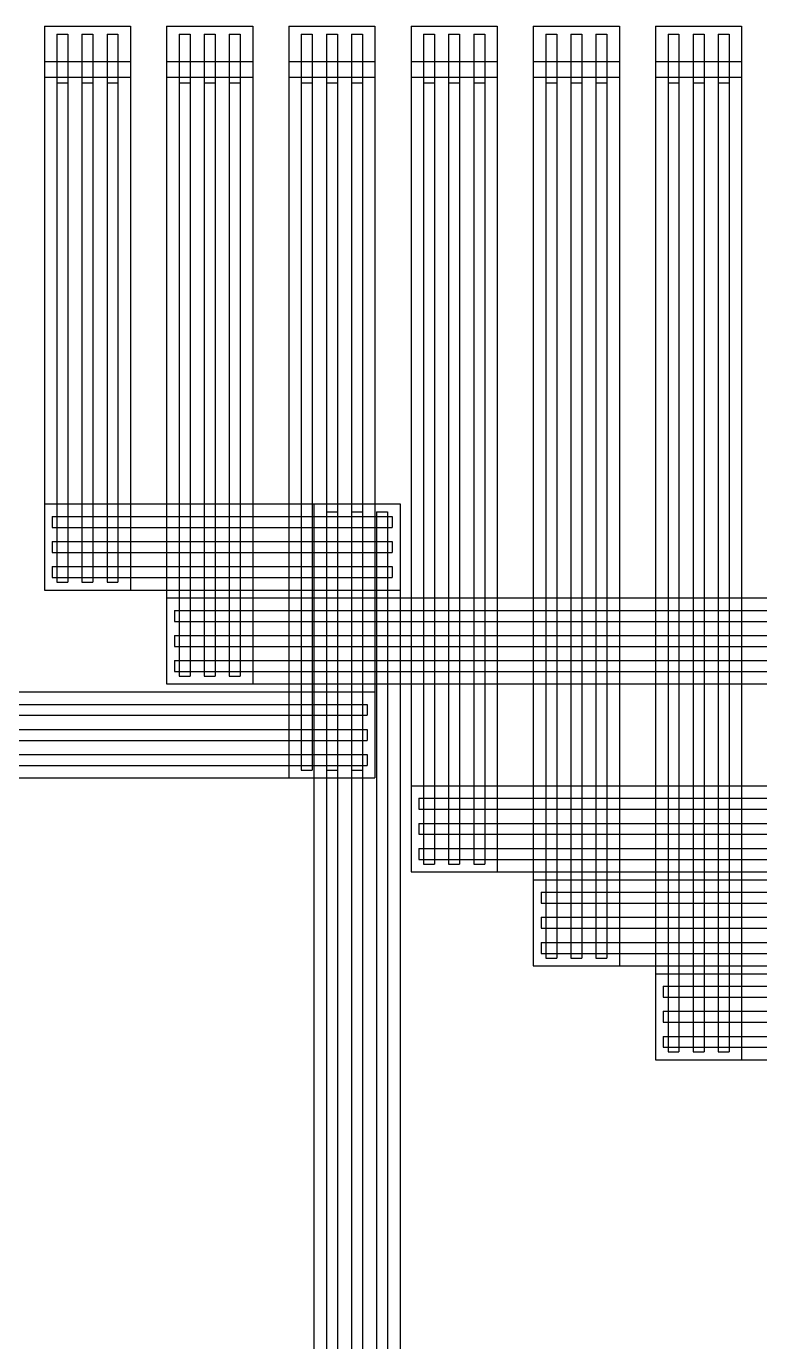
# Model space of a CAD drawing. Header units: millimetres. Extents: x -1225 to 566, y -985 to 617.
# Drawn here: x -263.7 to -216.9, y -204.7 to -120.7 of the extents above; entities that cross this region are included whole.
import ezdxf

# ---------------------------------------------------------------- set-up
doc = ezdxf.new("R2010")
doc.units = ezdxf.units.MM
doc.layers.add('HIDDEN', color=8, linetype='Continuous')
doc.layers.add('VISIBLE', color=7, linetype='Continuous')

msp = doc.modelspace()

# ---------------------------------------------------------------- linework, layer by layer
at = {"layer": 'HIDDEN'}
for points in [[(-262.55, -120.73), (-257.05, -120.73)], [(-262.55, -120.73), (-262.55, -156.73)], [(-257.05, -120.73), (-257.05, -156.73)], [(-254.75, -120.73), (-249.25, -120.73)], [(-254.75, -120.73), (-254.75, -162.73)], [(-249.25, -120.73), (-249.25, -162.73)], [(-246.95, -120.73), (-241.45, -120.73)], [(-246.95, -120.73), (-246.95, -168.73)], [(-241.45, -120.73), (-241.45, -168.73)], [(-239.15, -120.73), (-233.65, -120.73)], [(-239.15, -120.73), (-239.15, -174.73)], [(-233.65, -120.73), (-233.65, -174.73)], [(-231.35, -120.73), (-225.85, -120.73)], [(-231.35, -120.73), (-231.35, -180.73)], [(-225.85, -120.73), (-225.85, -180.73)], [(-223.55, -120.73), (-218.05, -120.73)], [(-223.55, -120.73), (-223.55, -186.73)], [(-218.05, -120.73), (-218.05, -186.73)], [(-261.75, -121.23), (-261.05, -121.23)], [(-261.75, -121.23), (-261.75, -156.23)], [(-261.05, -121.23), (-261.05, -156.23)], [(-260.15, -121.23), (-259.45, -121.23)], [(-260.15, -121.23), (-260.15, -156.23)], [(-259.45, -121.23), (-259.45, -156.23)], [(-258.55, -121.23), (-257.85, -121.23)], [(-258.55, -121.23), (-258.55, -156.23)], [(-257.85, -121.23), (-257.85, -156.23)], [(-253.95, -121.23), (-253.25, -121.23)], [(-253.95, -121.23), (-253.95, -162.23)], [(-253.25, -121.23), (-253.25, -162.23)], [(-252.35, -121.23), (-251.65, -121.23)], [(-252.35, -121.23), (-252.35, -162.23)], [(-251.65, -121.23), (-251.65, -162.23)], [(-250.75, -121.23), (-250.05, -121.23)], [(-250.75, -121.23), (-250.75, -162.23)], [(-250.05, -121.23), (-250.05, -162.23)], [(-246.15, -121.23), (-245.45, -121.23)], [(-246.15, -121.23), (-246.15, -168.23)], [(-245.45, -121.23), (-245.45, -168.23)], [(-244.55, -121.23), (-243.85, -121.23)], [(-244.55, -121.23), (-244.55, -168.23)], [(-243.85, -121.23), (-243.85, -168.23)], [(-242.95, -121.23), (-242.25, -121.23)], [(-242.95, -121.23), (-242.95, -168.23)], [(-242.25, -121.23), (-242.25, -168.23)], [(-238.35, -121.23), (-237.65, -121.23)], [(-238.35, -121.23), (-238.35, -174.23)], [(-237.65, -121.23), (-237.65, -174.23)], [(-236.75, -121.23), (-236.05, -121.23)], [(-236.75, -121.23), (-236.75, -174.23)], [(-236.05, -121.23), (-236.05, -174.23)], [(-235.15, -121.23), (-234.45, -121.23)], [(-235.15, -121.23), (-235.15, -174.23)], [(-234.45, -121.23), (-234.45, -174.23)], [(-230.55, -121.23), (-229.85, -121.23)], [(-230.55, -121.23), (-230.55, -180.23)], [(-229.85, -121.23), (-229.85, -180.23)], [(-228.95, -121.23), (-228.25, -121.23)], [(-228.95, -121.23), (-228.95, -180.23)], [(-228.25, -121.23), (-228.25, -180.23)], [(-227.35, -121.23), (-226.65, -121.23)], [(-227.35, -121.23), (-227.35, -180.23)], [(-226.65, -121.23), (-226.65, -180.23)], [(-222.75, -121.23), (-222.05, -121.23)], [(-222.75, -121.23), (-222.75, -186.23)], [(-222.05, -121.23), (-222.05, -186.23)], [(-221.15, -121.23), (-220.45, -121.23)], [(-221.15, -121.23), (-221.15, -186.23)], [(-220.45, -121.23), (-220.45, -186.23)], [(-219.55, -121.23), (-218.85, -121.23)], [(-219.55, -121.23), (-219.55, -186.23)], [(-218.85, -121.23), (-218.85, -186.23)], [(-262.55, -122.98), (-257.05, -122.98)], [(-262.55, -122.98), (-262.55, -123.98)], [(-261.75, -122.98), (-261.75, -123.98)], [(-261.05, -122.98), (-261.05, -123.98)], [(-260.15, -122.98), (-260.15, -123.98)], [(-259.45, -122.98), (-259.45, -123.98)], [(-258.55, -122.98), (-258.55, -123.98)], [(-257.85, -122.98), (-257.85, -123.98)], [(-257.05, -122.98), (-257.05, -123.98)], [(-254.75, -122.98), (-249.25, -122.98)], [(-254.75, -122.98), (-254.75, -123.98)], [(-253.95, -122.98), (-253.95, -123.98)], [(-253.25, -122.98), (-253.25, -123.98)], [(-252.35, -122.98), (-252.35, -123.98)], [(-251.65, -122.98), (-251.65, -123.98)], [(-250.75, -122.98), (-250.75, -123.98)], [(-250.05, -122.98), (-250.05, -123.98)], [(-249.25, -122.98), (-249.25, -123.98)], [(-246.95, -122.98), (-241.45, -122.98)], [(-246.95, -122.98), (-246.95, -123.98)], [(-246.15, -122.98), (-246.15, -123.98)], [(-245.45, -122.98), (-245.45, -123.98)], [(-244.55, -122.98), (-244.55, -123.98)], [(-243.85, -122.98), (-243.85, -123.98)], [(-242.95, -122.98), (-242.95, -123.98)], [(-242.25, -122.98), (-242.25, -123.98)], [(-241.45, -122.98), (-241.45, -123.98)], [(-239.15, -122.98), (-233.65, -122.98)], [(-239.15, -122.98), (-239.15, -123.98)], [(-238.35, -122.98), (-238.35, -123.98)], [(-237.65, -122.98), (-237.65, -123.98)], [(-236.75, -122.98), (-236.75, -123.98)], [(-236.05, -122.98), (-236.05, -123.98)], [(-235.15, -122.98), (-235.15, -123.98)], [(-234.45, -122.98), (-234.45, -123.98)], [(-233.65, -122.98), (-233.65, -123.98)], [(-231.35, -122.98), (-225.85, -122.98)], [(-231.35, -122.98), (-231.35, -123.98)], [(-230.55, -122.98), (-230.55, -123.98)], [(-229.85, -122.98), (-229.85, -123.98)], [(-228.95, -122.98), (-228.95, -123.98)], [(-228.25, -122.98), (-228.25, -123.98)], [(-227.35, -122.98), (-227.35, -123.98)], [(-226.65, -122.98), (-226.65, -123.98)], [(-225.85, -122.98), (-225.85, -123.98)], [(-223.55, -122.98), (-218.05, -122.98)], [(-223.55, -122.98), (-223.55, -123.98)], [(-222.75, -122.98), (-222.75, -123.98)], [(-222.05, -122.98), (-222.05, -123.98)], [(-221.15, -122.98), (-221.15, -123.98)], [(-220.45, -122.98), (-220.45, -123.98)], [(-219.55, -122.98), (-219.55, -123.98)], [(-218.85, -122.98), (-218.85, -123.98)], [(-218.05, -122.98), (-218.05, -123.98)], [(-262.55, -123.98), (-257.05, -123.98)], [(-261.75, -123.98), (-261.05, -123.98)], [(-261.75, -123.98), (-261.05, -123.98)], [(-261.75, -123.98), (-261.75, -124.33)], [(-261.05, -123.98), (-261.05, -124.33)], [(-260.15, -123.98), (-259.45, -123.98)], [(-260.15, -123.98), (-259.45, -123.98)], [(-260.15, -123.98), (-260.15, -124.33)], [(-259.45, -123.98), (-259.45, -124.33)], [(-258.55, -123.98), (-257.85, -123.98)], [(-258.55, -123.98), (-257.85, -123.98)], [(-258.55, -123.98), (-258.55, -124.33)], [(-257.85, -123.98), (-257.85, -124.33)], [(-254.75, -123.98), (-249.25, -123.98)], [(-253.95, -123.98), (-253.25, -123.98)], [(-253.95, -123.98), (-253.25, -123.98)], [(-253.95, -123.98), (-253.95, -124.33)], [(-253.25, -123.98), (-253.25, -124.33)], [(-252.35, -123.98), (-251.65, -123.98)], [(-252.35, -123.98), (-251.65, -123.98)], [(-252.35, -123.98), (-252.35, -124.33)], [(-251.65, -123.98), (-251.65, -124.33)], [(-250.75, -123.98), (-250.05, -123.98)], [(-250.75, -123.98), (-250.05, -123.98)], [(-250.75, -123.98), (-250.75, -124.33)], [(-250.05, -123.98), (-250.05, -124.33)], [(-246.95, -123.98), (-241.45, -123.98)], [(-246.15, -123.98), (-245.45, -123.98)], [(-246.15, -123.98), (-245.45, -123.98)], [(-246.15, -123.98), (-246.15, -124.33)], [(-245.45, -123.98), (-245.45, -124.33)], [(-244.55, -123.98), (-243.85, -123.98)], [(-244.55, -123.98), (-243.85, -123.98)], [(-244.55, -123.98), (-244.55, -124.33)], [(-243.85, -123.98), (-243.85, -124.33)], [(-242.95, -123.98), (-242.25, -123.98)], [(-242.95, -123.98), (-242.25, -123.98)], [(-242.95, -123.98), (-242.95, -124.33)], [(-242.25, -123.98), (-242.25, -124.33)], [(-239.15, -123.98), (-233.65, -123.98)], [(-238.35, -123.98), (-237.65, -123.98)], [(-238.35, -123.98), (-237.65, -123.98)], [(-238.35, -123.98), (-238.35, -124.33)], [(-237.65, -123.98), (-237.65, -124.33)], [(-236.75, -123.98), (-236.05, -123.98)], [(-236.75, -123.98), (-236.05, -123.98)], [(-236.75, -123.98), (-236.75, -124.33)], [(-236.05, -123.98), (-236.05, -124.33)], [(-235.15, -123.98), (-234.45, -123.98)], [(-235.15, -123.98), (-234.45, -123.98)], [(-235.15, -123.98), (-235.15, -124.33)], [(-234.45, -123.98), (-234.45, -124.33)], [(-231.35, -123.98), (-225.85, -123.98)], [(-230.55, -123.98), (-229.85, -123.98)], [(-230.55, -123.98), (-229.85, -123.98)], [(-230.55, -123.98), (-230.55, -124.33)], [(-229.85, -123.98), (-229.85, -124.33)], [(-228.95, -123.98), (-228.25, -123.98)], [(-228.95, -123.98), (-228.25, -123.98)], [(-228.95, -123.98), (-228.95, -124.33)], [(-228.25, -123.98), (-228.25, -124.33)], [(-227.35, -123.98), (-226.65, -123.98)], [(-227.35, -123.98), (-226.65, -123.98)], [(-227.35, -123.98), (-227.35, -124.33)], [(-226.65, -123.98), (-226.65, -124.33)], [(-223.55, -123.98), (-218.05, -123.98)], [(-222.75, -123.98), (-222.05, -123.98)], [(-222.75, -123.98), (-222.05, -123.98)], [(-222.75, -123.98), (-222.75, -124.33)], [(-222.05, -123.98), (-222.05, -124.33)], [(-221.15, -123.98), (-220.45, -123.98)], [(-221.15, -123.98), (-220.45, -123.98)], [(-221.15, -123.98), (-221.15, -124.33)], [(-220.45, -123.98), (-220.45, -124.33)], [(-219.55, -123.98), (-218.85, -123.98)], [(-219.55, -123.98), (-218.85, -123.98)], [(-219.55, -123.98), (-219.55, -124.33)], [(-218.85, -123.98), (-218.85, -124.33)], [(-261.75, -124.33), (-261.05, -124.33)], [(-260.15, -124.33), (-259.45, -124.33)], [(-258.55, -124.33), (-257.85, -124.33)], [(-253.95, -124.33), (-253.25, -124.33)], [(-252.35, -124.33), (-251.65, -124.33)], [(-250.75, -124.33), (-250.05, -124.33)], [(-246.15, -124.33), (-245.45, -124.33)], [(-244.55, -124.33), (-243.85, -124.33)], [(-242.95, -124.33), (-242.25, -124.33)], [(-238.35, -124.33), (-237.65, -124.33)], [(-236.75, -124.33), (-236.05, -124.33)], [(-235.15, -124.33), (-234.45, -124.33)], [(-230.55, -124.33), (-229.85, -124.33)], [(-228.95, -124.33), (-228.25, -124.33)], [(-227.35, -124.33), (-226.65, -124.33)], [(-222.75, -124.33), (-222.05, -124.33)], [(-221.15, -124.33), (-220.45, -124.33)], [(-219.55, -124.33), (-218.85, -124.33)], [(-262.55, -151.23), (-239.85, -151.23)], [(-262.55, -151.23), (-262.55, -156.73)], [(-262.05, -152.03), (-240.35, -152.03)], [(-262.05, -152.03), (-262.05, -152.73)], [(-261.75, -151.23), (-261.05, -151.23)], [(-260.15, -151.23), (-259.45, -151.23)], [(-258.55, -151.23), (-257.85, -151.23)], [(-257.05, -152.03), (-257.05, -152.73)], [(-254.75, -151.23), (-249.25, -151.23)], [(-254.75, -152.03), (-254.75, -152.73)], [(-253.95, -152.03), (-253.25, -152.03)], [(-252.35, -152.03), (-251.65, -152.03)], [(-250.75, -152.03), (-250.05, -152.03)], [(-249.25, -152.03), (-249.25, -152.73)], [(-246.95, -151.23), (-241.45, -151.23)], [(-246.95, -152.03), (-241.45, -152.03)], [(-245.35, -151.23), (-241.45, -151.23)], [(-245.35, -151.23), (-239.85, -151.23)], [(-245.35, -151.23), (-245.35, -168.73)], [(-245.35, -151.23), (-245.35, -409.73)], [(-244.55, -151.73), (-243.85, -151.73)], [(-244.55, -151.73), (-243.85, -151.73)], [(-244.55, -151.73), (-244.55, -168.73)], [(-244.55, -151.73), (-244.55, -409.23)], [(-243.85, -151.73), (-243.85, -168.73)], [(-243.85, -151.73), (-243.85, -409.23)], [(-242.95, -151.73), (-242.25, -151.73)], [(-242.95, -151.73), (-242.25, -151.73)], [(-242.95, -151.73), (-242.95, -168.73)], [(-242.95, -151.73), (-242.95, -409.23)], [(-242.25, -151.73), (-242.25, -168.73)], [(-242.25, -151.73), (-242.25, -409.23)], [(-241.35, -151.73), (-240.65, -151.73)], [(-241.35, -151.73), (-241.35, -409.23)], [(-240.65, -151.73), (-240.65, -409.23)], [(-240.35, -152.03), (-240.35, -152.73)], [(-239.85, -151.23), (-239.85, -156.73)], [(-239.85, -151.23), (-239.85, -409.73)], [(-262.05, -152.73), (-240.35, -152.73)], [(-253.95, -152.73), (-253.25, -152.73)], [(-252.35, -152.73), (-251.65, -152.73)], [(-250.75, -152.73), (-250.05, -152.73)], [(-246.95, -152.73), (-241.45, -152.73)], [(-262.05, -153.63), (-240.35, -153.63)], [(-262.05, -153.63), (-262.05, -154.33)], [(-257.05, -153.63), (-257.05, -154.33)], [(-254.75, -153.63), (-254.75, -154.33)], [(-253.95, -153.63), (-253.25, -153.63)], [(-252.35, -153.63), (-251.65, -153.63)], [(-250.75, -153.63), (-250.05, -153.63)], [(-249.25, -153.63), (-249.25, -154.33)], [(-246.95, -153.63), (-241.45, -153.63)], [(-240.35, -153.63), (-240.35, -154.33)], [(-262.05, -154.33), (-240.35, -154.33)], [(-253.95, -154.33), (-253.25, -154.33)], [(-252.35, -154.33), (-251.65, -154.33)], [(-250.75, -154.33), (-250.05, -154.33)], [(-246.95, -154.33), (-241.45, -154.33)], [(-262.05, -155.23), (-240.35, -155.23)], [(-262.05, -155.23), (-262.05, -155.93)], [(-257.05, -155.23), (-257.05, -155.93)], [(-254.75, -155.23), (-254.75, -155.93)], [(-253.95, -155.23), (-253.25, -155.23)], [(-252.35, -155.23), (-251.65, -155.23)], [(-250.75, -155.23), (-250.05, -155.23)], [(-249.25, -155.23), (-249.25, -155.93)], [(-246.95, -155.23), (-241.45, -155.23)], [(-240.35, -155.23), (-240.35, -155.93)], [(-262.05, -155.93), (-240.35, -155.93)], [(-261.75, -156.23), (-261.05, -156.23)], [(-260.15, -156.23), (-259.45, -156.23)], [(-258.55, -156.23), (-257.85, -156.23)], [(-253.95, -155.93), (-253.25, -155.93)], [(-252.35, -155.93), (-251.65, -155.93)], [(-250.75, -155.93), (-250.05, -155.93)], [(-246.95, -155.93), (-241.45, -155.93)], [(-262.55, -156.73), (-257.05, -156.73)], [(-262.55, -156.73), (-239.85, -156.73)], [(-254.75, -156.73), (-249.25, -156.73)], [(-246.95, -156.73), (-241.45, -156.73)], [(-241.35, -156.73), (-240.65, -156.73)], [(-254.75, -157.23), (-207.4, -157.23)], [(-254.75, -157.23), (-254.75, -162.73)], [(-253.95, -157.23), (-253.25, -157.23)], [(-252.35, -157.23), (-251.65, -157.23)], [(-250.75, -157.23), (-250.05, -157.23)], [(-246.95, -157.23), (-241.45, -157.23)], [(-241.35, -157.23), (-240.65, -157.23)], [(-239.85, -157.23), (-239.85, -162.73)], [(-239.15, -157.23), (-233.65, -157.23)], [(-231.35, -157.23), (-225.85, -157.23)], [(-223.55, -157.23), (-218.05, -157.23)], [(-254.25, -158.03), (-207.9, -158.03)], [(-254.25, -158.03), (-254.25, -158.73)], [(-254.25, -158.73), (-207.9, -158.73)], [(-249.25, -158.03), (-249.25, -158.73)], [(-246.95, -158.03), (-246.95, -158.73)], [(-246.15, -158.03), (-245.45, -158.03)], [(-246.15, -158.73), (-245.45, -158.73)], [(-244.55, -158.03), (-243.85, -158.03)], [(-244.55, -158.73), (-243.85, -158.73)], [(-242.95, -158.03), (-242.25, -158.03)], [(-242.95, -158.73), (-242.25, -158.73)], [(-241.45, -158.03), (-241.45, -158.73)], [(-241.35, -158.03), (-241.35, -158.73)], [(-240.65, -158.03), (-240.65, -158.73)], [(-239.15, -158.03), (-233.65, -158.03)], [(-239.15, -158.73), (-233.65, -158.73)], [(-231.35, -158.03), (-225.85, -158.03)], [(-231.35, -158.73), (-225.85, -158.73)], [(-223.55, -158.03), (-218.05, -158.03)], [(-223.55, -158.73), (-218.05, -158.73)], [(-254.25, -159.63), (-207.9, -159.63)], [(-254.25, -159.63), (-254.25, -160.33)], [(-254.25, -160.33), (-207.9, -160.33)], [(-249.25, -159.63), (-249.25, -160.33)], [(-246.95, -159.63), (-246.95, -160.33)], [(-246.15, -159.63), (-245.45, -159.63)], [(-246.15, -160.33), (-245.45, -160.33)], [(-244.55, -159.63), (-243.85, -159.63)], [(-244.55, -160.33), (-243.85, -160.33)], [(-242.95, -159.63), (-242.25, -159.63)], [(-242.95, -160.33), (-242.25, -160.33)], [(-241.45, -159.63), (-241.45, -160.33)], [(-241.35, -159.63), (-241.35, -160.33)], [(-240.65, -159.63), (-240.65, -160.33)], [(-239.15, -159.63), (-233.65, -159.63)], [(-239.15, -160.33), (-233.65, -160.33)], [(-231.35, -159.63), (-225.85, -159.63)], [(-231.35, -160.33), (-225.85, -160.33)], [(-223.55, -159.63), (-218.05, -159.63)], [(-223.55, -160.33), (-218.05, -160.33)], [(-254.25, -161.23), (-207.9, -161.23)], [(-254.25, -161.23), (-254.25, -161.93)], [(-249.25, -161.23), (-249.25, -161.93)], [(-246.95, -161.23), (-246.95, -161.93)], [(-246.15, -161.23), (-245.45, -161.23)], [(-244.55, -161.23), (-243.85, -161.23)], [(-242.95, -161.23), (-242.25, -161.23)], [(-241.45, -161.23), (-241.45, -161.93)], [(-241.35, -161.23), (-241.35, -161.93)], [(-240.65, -161.23), (-240.65, -161.93)], [(-239.15, -161.23), (-233.65, -161.23)], [(-231.35, -161.23), (-225.85, -161.23)], [(-223.55, -161.23), (-218.05, -161.23)], [(-254.25, -161.93), (-207.9, -161.93)], [(-246.15, -161.93), (-245.45, -161.93)], [(-244.55, -161.93), (-243.85, -161.93)], [(-242.95, -161.93), (-242.25, -161.93)], [(-239.15, -161.93), (-233.65, -161.93)], [(-231.35, -161.93), (-225.85, -161.93)], [(-223.55, -161.93), (-218.05, -161.93)], [(-254.75, -162.73), (-249.25, -162.73)], [(-254.75, -162.73), (-207.4, -162.73)], [(-253.95, -162.23), (-253.25, -162.23)], [(-252.35, -162.23), (-251.65, -162.23)], [(-250.75, -162.23), (-250.05, -162.23)], [(-246.95, -162.73), (-241.45, -162.73)], [(-241.35, -162.73), (-240.65, -162.73)], [(-239.15, -162.73), (-233.65, -162.73)], [(-231.35, -162.73), (-225.85, -162.73)], [(-223.55, -162.73), (-218.05, -162.73)], [(-278.35, -163.23), (-241.45, -163.23)], [(-246.15, -163.23), (-245.45, -163.23)], [(-244.55, -163.23), (-243.85, -163.23)], [(-242.95, -163.23), (-242.25, -163.23)], [(-241.45, -163.23), (-241.45, -168.73)], [(-277.85, -164.03), (-241.95, -164.03)], [(-246.95, -164.03), (-246.95, -164.73)], [(-241.95, -164.03), (-241.95, -164.73)], [(-277.85, -164.73), (-241.95, -164.73)], [(-277.85, -165.63), (-241.95, -165.63)], [(-246.95, -165.63), (-246.95, -166.33)], [(-241.95, -165.63), (-241.95, -166.33)], [(-277.85, -166.33), (-241.95, -166.33)], [(-277.85, -167.23), (-241.95, -167.23)], [(-277.85, -167.93), (-241.95, -167.93)], [(-246.95, -167.23), (-246.95, -167.93)], [(-241.95, -167.23), (-241.95, -167.93)], [(-278.35, -168.73), (-241.45, -168.73)], [(-246.95, -168.73), (-241.45, -168.73)], [(-246.15, -168.23), (-245.45, -168.23)], [(-244.55, -168.23), (-243.85, -168.23)], [(-242.95, -168.23), (-242.25, -168.23)], [(-239.15, -169.23), (-167.8, -169.23)], [(-239.15, -169.23), (-239.15, -174.73)], [(-238.35, -169.23), (-237.65, -169.23)], [(-236.75, -169.23), (-236.05, -169.23)], [(-235.15, -169.23), (-234.45, -169.23)], [(-231.35, -169.23), (-225.85, -169.23)], [(-223.55, -169.23), (-218.05, -169.23)], [(-238.65, -170.03), (-168.3, -170.03)], [(-238.65, -170.03), (-238.65, -170.73)], [(-233.65, -170.03), (-233.65, -170.73)], [(-231.35, -170.03), (-231.35, -170.73)], [(-230.55, -170.03), (-229.85, -170.03)], [(-228.95, -170.03), (-228.25, -170.03)], [(-227.35, -170.03), (-226.65, -170.03)], [(-225.85, -170.03), (-225.85, -170.73)], [(-223.55, -170.03), (-218.05, -170.03)], [(-238.65, -170.73), (-168.3, -170.73)], [(-230.55, -170.73), (-229.85, -170.73)], [(-228.95, -170.73), (-228.25, -170.73)], [(-227.35, -170.73), (-226.65, -170.73)], [(-223.55, -170.73), (-218.05, -170.73)], [(-238.65, -171.63), (-168.3, -171.63)], [(-238.65, -171.63), (-238.65, -172.33)], [(-233.65, -171.63), (-233.65, -172.33)], [(-231.35, -171.63), (-231.35, -172.33)], [(-230.55, -171.63), (-229.85, -171.63)], [(-228.95, -171.63), (-228.25, -171.63)], [(-227.35, -171.63), (-226.65, -171.63)], [(-225.85, -171.63), (-225.85, -172.33)], [(-223.55, -171.63), (-218.05, -171.63)], [(-238.65, -172.33), (-168.3, -172.33)], [(-230.55, -172.33), (-229.85, -172.33)], [(-228.95, -172.33), (-228.25, -172.33)], [(-227.35, -172.33), (-226.65, -172.33)], [(-223.55, -172.33), (-218.05, -172.33)], [(-238.65, -173.23), (-168.3, -173.23)], [(-238.65, -173.23), (-238.65, -173.93)], [(-233.65, -173.23), (-233.65, -173.93)], [(-231.35, -173.23), (-231.35, -173.93)], [(-230.55, -173.23), (-229.85, -173.23)], [(-228.95, -173.23), (-228.25, -173.23)], [(-227.35, -173.23), (-226.65, -173.23)], [(-225.85, -173.23), (-225.85, -173.93)], [(-223.55, -173.23), (-218.05, -173.23)], [(-238.65, -173.93), (-168.3, -173.93)], [(-238.35, -174.23), (-237.65, -174.23)], [(-236.75, -174.23), (-236.05, -174.23)], [(-235.15, -174.23), (-234.45, -174.23)], [(-230.55, -173.93), (-229.85, -173.93)], [(-228.95, -173.93), (-228.25, -173.93)], [(-227.35, -173.93), (-226.65, -173.93)], [(-223.55, -173.93), (-218.05, -173.93)], [(-239.15, -174.73), (-233.65, -174.73)], [(-239.15, -174.73), (-167.8, -174.73)], [(-231.35, -174.73), (-225.85, -174.73)], [(-231.35, -175.23), (-156.85, -175.23)], [(-231.35, -175.23), (-231.35, -180.73)], [(-230.55, -175.23), (-229.85, -175.23)], [(-228.95, -175.23), (-228.25, -175.23)], [(-227.35, -175.23), (-226.65, -175.23)], [(-223.55, -174.73), (-218.05, -174.73)], [(-223.55, -175.23), (-218.05, -175.23)], [(-230.85, -176.03), (-157.35, -176.03)], [(-230.85, -176.03), (-230.85, -176.73)], [(-225.85, -176.03), (-225.85, -176.73)], [(-223.55, -176.03), (-223.55, -176.73)], [(-222.75, -176.03), (-222.05, -176.03)], [(-221.15, -176.03), (-220.45, -176.03)], [(-219.55, -176.03), (-218.85, -176.03)], [(-218.05, -176.03), (-218.05, -176.73)], [(-230.85, -176.73), (-157.35, -176.73)], [(-222.75, -176.73), (-222.05, -176.73)], [(-221.15, -176.73), (-220.45, -176.73)], [(-219.55, -176.73), (-218.85, -176.73)], [(-230.85, -177.63), (-157.35, -177.63)], [(-230.85, -177.63), (-230.85, -178.33)], [(-225.85, -177.63), (-225.85, -178.33)], [(-223.55, -177.63), (-223.55, -178.33)], [(-222.75, -177.63), (-222.05, -177.63)], [(-221.15, -177.63), (-220.45, -177.63)], [(-219.55, -177.63), (-218.85, -177.63)], [(-218.05, -177.63), (-218.05, -178.33)], [(-230.85, -178.33), (-157.35, -178.33)], [(-222.75, -178.33), (-222.05, -178.33)], [(-221.15, -178.33), (-220.45, -178.33)], [(-219.55, -178.33), (-218.85, -178.33)], [(-230.85, -179.23), (-157.35, -179.23)], [(-230.85, -179.23), (-230.85, -179.93)], [(-225.85, -179.23), (-225.85, -179.93)], [(-223.55, -179.23), (-223.55, -179.93)], [(-222.75, -179.23), (-222.05, -179.23)], [(-221.15, -179.23), (-220.45, -179.23)], [(-219.55, -179.23), (-218.85, -179.23)], [(-218.05, -179.23), (-218.05, -179.93)], [(-230.85, -179.93), (-157.35, -179.93)], [(-230.55, -180.23), (-229.85, -180.23)], [(-228.95, -180.23), (-228.25, -180.23)], [(-227.35, -180.23), (-226.65, -180.23)], [(-222.75, -179.93), (-222.05, -179.93)], [(-221.15, -179.93), (-220.45, -179.93)], [(-219.55, -179.93), (-218.85, -179.93)], [(-231.35, -180.73), (-225.85, -180.73)], [(-231.35, -180.73), (-156.85, -180.73)], [(-223.55, -180.73), (-218.05, -180.73)], [(-223.55, -181.23), (-149.85, -181.23)], [(-223.55, -181.23), (-223.55, -186.73)], [(-222.75, -181.23), (-222.05, -181.23)], [(-221.15, -181.23), (-220.45, -181.23)], [(-219.55, -181.23), (-218.85, -181.23)], [(-223.05, -182.03), (-150.35, -182.03)], [(-223.05, -182.03), (-223.05, -182.73)], [(-218.05, -182.03), (-218.05, -182.73)], [(-223.05, -182.73), (-150.35, -182.73)], [(-223.05, -183.63), (-150.35, -183.63)], [(-223.05, -183.63), (-223.05, -184.33)], [(-218.05, -183.63), (-218.05, -184.33)], [(-223.05, -184.33), (-150.35, -184.33)], [(-223.05, -185.23), (-150.35, -185.23)], [(-223.05, -185.23), (-223.05, -185.93)], [(-218.05, -185.23), (-218.05, -185.93)], [(-223.05, -185.93), (-150.35, -185.93)], [(-222.75, -186.23), (-222.05, -186.23)], [(-221.15, -186.23), (-220.45, -186.23)], [(-219.55, -186.23), (-218.85, -186.23)], [(-223.55, -186.73), (-218.05, -186.73)], [(-223.55, -186.73), (-149.85, -186.73)]]:
    msp.add_lwpolyline(points, dxfattribs=at)
at = {"layer": 'VISIBLE'}
for points in [[(-262.55, -120.73), (-257.05, -120.73)], [(-262.55, -120.73), (-262.55, -156.73)], [(-257.05, -120.73), (-257.05, -152.03)], [(-254.75, -120.73), (-249.25, -120.73)], [(-254.75, -120.73), (-254.75, -152.03)], [(-249.25, -120.73), (-249.25, -152.03)], [(-246.95, -120.73), (-241.45, -120.73)], [(-246.95, -120.73), (-246.95, -158.03)], [(-241.45, -120.73), (-241.45, -158.03)], [(-239.15, -120.73), (-233.65, -120.73)], [(-239.15, -120.73), (-239.15, -174.73)], [(-233.65, -120.73), (-233.65, -170.03)], [(-231.35, -120.73), (-225.85, -120.73)], [(-231.35, -120.73), (-231.35, -170.03)], [(-225.85, -120.73), (-225.85, -170.03)], [(-223.55, -120.73), (-218.05, -120.73)], [(-223.55, -120.73), (-223.55, -176.03)], [(-218.05, -120.73), (-218.05, -176.03)], [(-261.75, -121.23), (-261.05, -121.23)], [(-261.75, -121.23), (-261.75, -122.98)], [(-261.05, -121.23), (-261.05, -122.98)], [(-260.15, -121.23), (-259.45, -121.23)], [(-260.15, -121.23), (-260.15, -122.98)], [(-259.45, -121.23), (-259.45, -122.98)], [(-258.55, -121.23), (-257.85, -121.23)], [(-258.55, -121.23), (-258.55, -122.98)], [(-257.85, -121.23), (-257.85, -122.98)], [(-253.95, -121.23), (-253.25, -121.23)], [(-253.95, -121.23), (-253.95, -122.98)], [(-253.25, -121.23), (-253.25, -122.98)], [(-252.35, -121.23), (-251.65, -121.23)], [(-252.35, -121.23), (-252.35, -122.98)], [(-251.65, -121.23), (-251.65, -122.98)], [(-250.75, -121.23), (-250.05, -121.23)], [(-250.75, -121.23), (-250.75, -122.98)], [(-250.05, -121.23), (-250.05, -122.98)], [(-246.15, -121.23), (-245.45, -121.23)], [(-246.15, -121.23), (-246.15, -122.98)], [(-245.45, -121.23), (-245.45, -122.98)], [(-244.55, -121.23), (-243.85, -121.23)], [(-244.55, -121.23), (-244.55, -122.98)], [(-243.85, -121.23), (-243.85, -122.98)], [(-242.95, -121.23), (-242.25, -121.23)], [(-242.95, -121.23), (-242.95, -122.98)], [(-242.25, -121.23), (-242.25, -122.98)], [(-238.35, -121.23), (-237.65, -121.23)], [(-238.35, -121.23), (-238.35, -122.98)], [(-237.65, -121.23), (-237.65, -122.98)], [(-236.75, -121.23), (-236.05, -121.23)], [(-236.75, -121.23), (-236.75, -122.98)], [(-236.05, -121.23), (-236.05, -122.98)], [(-235.15, -121.23), (-234.45, -121.23)], [(-235.15, -121.23), (-235.15, -122.98)], [(-234.45, -121.23), (-234.45, -122.98)], [(-230.55, -121.23), (-229.85, -121.23)], [(-230.55, -121.23), (-230.55, -122.98)], [(-229.85, -121.23), (-229.85, -122.98)], [(-228.95, -121.23), (-228.25, -121.23)], [(-228.95, -121.23), (-228.95, -122.98)], [(-228.25, -121.23), (-228.25, -122.98)], [(-227.35, -121.23), (-226.65, -121.23)], [(-227.35, -121.23), (-227.35, -122.98)], [(-226.65, -121.23), (-226.65, -122.98)], [(-222.75, -121.23), (-222.05, -121.23)], [(-222.75, -121.23), (-222.75, -122.98)], [(-222.05, -121.23), (-222.05, -122.98)], [(-221.15, -121.23), (-220.45, -121.23)], [(-221.15, -121.23), (-221.15, -122.98)], [(-220.45, -121.23), (-220.45, -122.98)], [(-219.55, -121.23), (-218.85, -121.23)], [(-219.55, -121.23), (-219.55, -122.98)], [(-218.85, -121.23), (-218.85, -122.98)], [(-262.55, -122.98), (-257.05, -122.98)], [(-262.55, -122.98), (-262.55, -123.98)], [(-257.05, -122.98), (-257.05, -123.98)], [(-254.75, -122.98), (-249.25, -122.98)], [(-254.75, -122.98), (-254.75, -123.98)], [(-249.25, -122.98), (-249.25, -123.98)], [(-246.95, -122.98), (-241.45, -122.98)], [(-246.95, -122.98), (-246.95, -123.98)], [(-241.45, -122.98), (-241.45, -123.98)], [(-239.15, -122.98), (-233.65, -122.98)], [(-239.15, -122.98), (-239.15, -123.98)], [(-233.65, -122.98), (-233.65, -123.98)], [(-231.35, -122.98), (-225.85, -122.98)], [(-231.35, -122.98), (-231.35, -123.98)], [(-225.85, -122.98), (-225.85, -123.98)], [(-223.55, -122.98), (-218.05, -122.98)], [(-223.55, -122.98), (-223.55, -123.98)], [(-218.05, -122.98), (-218.05, -123.98)], [(-262.55, -123.98), (-257.05, -123.98)], [(-261.75, -123.98), (-261.75, -124.33)], [(-261.75, -123.98), (-261.75, -156.23)], [(-261.05, -123.98), (-261.05, -124.33)], [(-261.05, -123.98), (-261.05, -156.23)], [(-260.15, -123.98), (-260.15, -124.33)], [(-260.15, -123.98), (-260.15, -156.23)], [(-259.45, -123.98), (-259.45, -124.33)], [(-259.45, -123.98), (-259.45, -156.23)], [(-258.55, -123.98), (-258.55, -124.33)], [(-258.55, -123.98), (-258.55, -156.23)], [(-257.85, -123.98), (-257.85, -124.33)], [(-257.85, -123.98), (-257.85, -156.23)], [(-254.75, -123.98), (-249.25, -123.98)], [(-253.95, -123.98), (-253.95, -124.33)], [(-253.95, -123.98), (-253.95, -162.23)], [(-253.25, -123.98), (-253.25, -124.33)], [(-253.25, -123.98), (-253.25, -162.23)], [(-252.35, -123.98), (-252.35, -124.33)], [(-252.35, -123.98), (-252.35, -162.23)], [(-251.65, -123.98), (-251.65, -124.33)], [(-251.65, -123.98), (-251.65, -162.23)], [(-250.75, -123.98), (-250.75, -124.33)], [(-250.75, -123.98), (-250.75, -162.23)], [(-250.05, -123.98), (-250.05, -124.33)], [(-250.05, -123.98), (-250.05, -162.23)], [(-246.95, -123.98), (-241.45, -123.98)], [(-246.15, -123.98), (-246.15, -124.33)], [(-246.15, -123.98), (-246.15, -168.23)], [(-245.45, -123.98), (-245.45, -124.33)], [(-245.45, -123.98), (-245.45, -168.23)], [(-244.55, -123.98), (-244.55, -124.33)], [(-244.55, -123.98), (-244.55, -168.23)], [(-243.85, -123.98), (-243.85, -124.33)], [(-243.85, -123.98), (-243.85, -168.23)], [(-242.95, -123.98), (-242.95, -124.33)], [(-242.95, -123.98), (-242.95, -168.23)], [(-242.25, -123.98), (-242.25, -124.33)], [(-242.25, -123.98), (-242.25, -168.23)], [(-239.15, -123.98), (-233.65, -123.98)], [(-238.35, -123.98), (-238.35, -124.33)], [(-238.35, -123.98), (-238.35, -174.23)], [(-237.65, -123.98), (-237.65, -124.33)], [(-237.65, -123.98), (-237.65, -174.23)], [(-236.75, -123.98), (-236.75, -124.33)], [(-236.75, -123.98), (-236.75, -174.23)], [(-236.05, -123.98), (-236.05, -124.33)], [(-236.05, -123.98), (-236.05, -174.23)], [(-235.15, -123.98), (-235.15, -124.33)], [(-235.15, -123.98), (-235.15, -174.23)], [(-234.45, -123.98), (-234.45, -124.33)], [(-234.45, -123.98), (-234.45, -174.23)], [(-231.35, -123.98), (-225.85, -123.98)], [(-230.55, -123.98), (-230.55, -124.33)], [(-230.55, -123.98), (-230.55, -180.23)], [(-229.85, -123.98), (-229.85, -124.33)], [(-229.85, -123.98), (-229.85, -180.23)], [(-228.95, -123.98), (-228.95, -124.33)], [(-228.95, -123.98), (-228.95, -180.23)], [(-228.25, -123.98), (-228.25, -124.33)], [(-228.25, -123.98), (-228.25, -180.23)], [(-227.35, -123.98), (-227.35, -124.33)], [(-227.35, -123.98), (-227.35, -180.23)], [(-226.65, -123.98), (-226.65, -124.33)], [(-226.65, -123.98), (-226.65, -180.23)], [(-223.55, -123.98), (-218.05, -123.98)], [(-222.75, -123.98), (-222.75, -124.33)], [(-222.75, -123.98), (-222.75, -186.23)], [(-222.05, -123.98), (-222.05, -124.33)], [(-222.05, -123.98), (-222.05, -186.23)], [(-221.15, -123.98), (-221.15, -124.33)], [(-221.15, -123.98), (-221.15, -186.23)], [(-220.45, -123.98), (-220.45, -124.33)], [(-220.45, -123.98), (-220.45, -186.23)], [(-219.55, -123.98), (-219.55, -124.33)], [(-219.55, -123.98), (-219.55, -186.23)], [(-218.85, -123.98), (-218.85, -124.33)], [(-218.85, -123.98), (-218.85, -186.23)], [(-261.75, -124.33), (-261.05, -124.33)], [(-260.15, -124.33), (-259.45, -124.33)], [(-258.55, -124.33), (-257.85, -124.33)], [(-253.95, -124.33), (-253.25, -124.33)], [(-252.35, -124.33), (-251.65, -124.33)], [(-250.75, -124.33), (-250.05, -124.33)], [(-246.15, -124.33), (-245.45, -124.33)], [(-244.55, -124.33), (-243.85, -124.33)], [(-242.95, -124.33), (-242.25, -124.33)], [(-238.35, -124.33), (-237.65, -124.33)], [(-236.75, -124.33), (-236.05, -124.33)], [(-235.15, -124.33), (-234.45, -124.33)], [(-230.55, -124.33), (-229.85, -124.33)], [(-228.95, -124.33), (-228.25, -124.33)], [(-227.35, -124.33), (-226.65, -124.33)], [(-222.75, -124.33), (-222.05, -124.33)], [(-221.15, -124.33), (-220.45, -124.33)], [(-219.55, -124.33), (-218.85, -124.33)], [(-262.55, -151.23), (-261.75, -151.23)], [(-262.55, -151.23), (-262.55, -156.73)], [(-262.05, -152.03), (-253.95, -152.03)], [(-262.05, -152.03), (-262.05, -152.73)], [(-261.05, -151.23), (-260.15, -151.23)], [(-259.45, -151.23), (-258.55, -151.23)], [(-257.85, -151.23), (-254.75, -151.23)], [(-253.25, -152.03), (-252.35, -152.03)], [(-251.65, -152.03), (-250.75, -152.03)], [(-250.05, -152.03), (-246.95, -152.03)], [(-249.25, -151.23), (-246.95, -151.23)], [(-241.45, -151.23), (-239.85, -151.23)], [(-241.45, -151.23), (-239.85, -151.23)], [(-241.45, -152.03), (-240.35, -152.03)], [(-241.35, -151.73), (-240.65, -151.73)], [(-241.35, -151.73), (-241.35, -158.03)], [(-240.65, -151.73), (-240.65, -158.03)], [(-240.35, -152.03), (-240.35, -152.73)], [(-239.85, -151.23), (-239.85, -156.73)], [(-239.85, -151.23), (-239.85, -157.23)], [(-262.05, -152.73), (-253.95, -152.73)], [(-257.05, -152.73), (-257.05, -153.63)], [(-254.75, -152.73), (-254.75, -153.63)], [(-253.25, -152.73), (-252.35, -152.73)], [(-251.65, -152.73), (-250.75, -152.73)], [(-250.05, -152.73), (-246.95, -152.73)], [(-249.25, -152.73), (-249.25, -153.63)], [(-241.45, -152.73), (-240.35, -152.73)], [(-262.05, -153.63), (-253.95, -153.63)], [(-262.05, -153.63), (-262.05, -154.33)], [(-253.25, -153.63), (-252.35, -153.63)], [(-251.65, -153.63), (-250.75, -153.63)], [(-250.05, -153.63), (-246.95, -153.63)], [(-241.45, -153.63), (-240.35, -153.63)], [(-240.35, -153.63), (-240.35, -154.33)], [(-262.05, -154.33), (-253.95, -154.33)], [(-257.05, -154.33), (-257.05, -155.23)], [(-254.75, -154.33), (-254.75, -155.23)], [(-253.25, -154.33), (-252.35, -154.33)], [(-251.65, -154.33), (-250.75, -154.33)], [(-250.05, -154.33), (-246.95, -154.33)], [(-249.25, -154.33), (-249.25, -155.23)], [(-241.45, -154.33), (-240.35, -154.33)], [(-262.05, -155.23), (-253.95, -155.23)], [(-262.05, -155.23), (-262.05, -155.93)], [(-253.25, -155.23), (-252.35, -155.23)], [(-251.65, -155.23), (-250.75, -155.23)], [(-250.05, -155.23), (-246.95, -155.23)], [(-241.45, -155.23), (-240.35, -155.23)], [(-240.35, -155.23), (-240.35, -155.93)], [(-262.05, -155.93), (-253.95, -155.93)], [(-261.75, -156.23), (-261.05, -156.23)], [(-260.15, -156.23), (-259.45, -156.23)], [(-258.55, -156.23), (-257.85, -156.23)], [(-257.05, -155.93), (-257.05, -156.73)], [(-254.75, -155.93), (-254.75, -162.73)], [(-253.25, -155.93), (-252.35, -155.93)], [(-251.65, -155.93), (-250.75, -155.93)], [(-250.05, -155.93), (-246.95, -155.93)], [(-249.25, -155.93), (-249.25, -158.03)], [(-241.45, -155.93), (-240.35, -155.93)], [(-262.55, -156.73), (-257.05, -156.73)], [(-262.55, -156.73), (-254.75, -156.73)], [(-249.25, -156.73), (-246.95, -156.73)], [(-241.45, -156.73), (-241.35, -156.73)], [(-240.65, -156.73), (-239.85, -156.73)], [(-254.75, -157.23), (-253.95, -157.23)], [(-254.75, -157.23), (-254.75, -162.73)], [(-253.25, -157.23), (-252.35, -157.23)], [(-251.65, -157.23), (-250.75, -157.23)], [(-250.05, -157.23), (-246.95, -157.23)], [(-241.45, -157.23), (-241.35, -157.23)], [(-240.65, -157.23), (-239.15, -157.23)], [(-233.65, -157.23), (-231.35, -157.23)], [(-225.85, -157.23), (-223.55, -157.23)], [(-218.05, -157.23), (-215.75, -157.23)], [(-254.25, -158.03), (-246.15, -158.03)], [(-254.25, -158.03), (-254.25, -158.73)], [(-254.25, -158.73), (-246.15, -158.73)], [(-249.25, -158.73), (-249.25, -159.63)], [(-246.95, -158.73), (-246.95, -159.63)], [(-245.45, -158.03), (-244.55, -158.03)], [(-245.45, -158.73), (-244.55, -158.73)], [(-243.85, -158.03), (-242.95, -158.03)], [(-243.85, -158.73), (-242.95, -158.73)], [(-242.25, -158.03), (-239.15, -158.03)], [(-242.25, -158.73), (-239.15, -158.73)], [(-241.45, -158.73), (-241.45, -159.63)], [(-241.35, -158.73), (-241.35, -159.63)], [(-240.65, -158.73), (-240.65, -159.63)], [(-233.65, -158.03), (-231.35, -158.03)], [(-233.65, -158.73), (-231.35, -158.73)], [(-225.85, -158.03), (-223.55, -158.03)], [(-225.85, -158.73), (-223.55, -158.73)], [(-218.05, -158.03), (-215.75, -158.03)], [(-218.05, -158.73), (-215.75, -158.73)], [(-254.25, -159.63), (-246.15, -159.63)], [(-254.25, -159.63), (-254.25, -160.33)], [(-254.25, -160.33), (-246.15, -160.33)], [(-249.25, -160.33), (-249.25, -161.23)], [(-246.95, -160.33), (-246.95, -161.23)], [(-245.45, -159.63), (-244.55, -159.63)], [(-245.45, -160.33), (-244.55, -160.33)], [(-243.85, -159.63), (-242.95, -159.63)], [(-243.85, -160.33), (-242.95, -160.33)], [(-242.25, -159.63), (-239.15, -159.63)], [(-242.25, -160.33), (-239.15, -160.33)], [(-241.45, -160.33), (-241.45, -161.23)], [(-241.35, -160.33), (-241.35, -161.23)], [(-240.65, -160.33), (-240.65, -161.23)], [(-233.65, -159.63), (-231.35, -159.63)], [(-233.65, -160.33), (-231.35, -160.33)], [(-225.85, -159.63), (-223.55, -159.63)], [(-225.85, -160.33), (-223.55, -160.33)], [(-218.05, -159.63), (-215.75, -159.63)], [(-218.05, -160.33), (-215.75, -160.33)], [(-254.25, -161.23), (-246.15, -161.23)], [(-254.25, -161.23), (-254.25, -161.93)], [(-245.45, -161.23), (-244.55, -161.23)], [(-243.85, -161.23), (-242.95, -161.23)], [(-242.25, -161.23), (-239.15, -161.23)], [(-233.65, -161.23), (-231.35, -161.23)], [(-225.85, -161.23), (-223.55, -161.23)], [(-218.05, -161.23), (-215.75, -161.23)], [(-254.25, -161.93), (-246.15, -161.93)], [(-249.25, -161.93), (-249.25, -162.73)], [(-246.95, -161.93), (-246.95, -164.03)], [(-245.45, -161.93), (-244.55, -161.93)], [(-243.85, -161.93), (-242.95, -161.93)], [(-242.25, -161.93), (-239.15, -161.93)], [(-241.45, -161.93), (-241.45, -168.73)], [(-241.35, -161.93), (-241.35, -229.23)], [(-240.65, -161.93), (-240.65, -229.23)], [(-233.65, -161.93), (-231.35, -161.93)], [(-225.85, -161.93), (-223.55, -161.93)], [(-218.05, -161.93), (-215.75, -161.93)], [(-254.75, -162.73), (-249.25, -162.73)], [(-254.75, -162.73), (-246.95, -162.73)], [(-253.95, -162.23), (-253.25, -162.23)], [(-252.35, -162.23), (-251.65, -162.23)], [(-250.75, -162.23), (-250.05, -162.23)], [(-241.45, -162.73), (-241.35, -162.73)], [(-240.65, -162.73), (-239.15, -162.73)], [(-239.85, -162.73), (-239.85, -229.23)], [(-233.65, -162.73), (-231.35, -162.73)], [(-225.85, -162.73), (-223.55, -162.73)], [(-218.05, -162.73), (-215.75, -162.73)], [(-278.35, -163.23), (-246.15, -163.23)], [(-245.45, -163.23), (-244.55, -163.23)], [(-243.85, -163.23), (-242.95, -163.23)], [(-242.25, -163.23), (-241.45, -163.23)], [(-241.45, -163.23), (-241.45, -168.73)], [(-277.85, -164.03), (-241.95, -164.03)], [(-241.95, -164.03), (-241.95, -164.73)], [(-277.85, -164.73), (-241.95, -164.73)], [(-246.95, -164.73), (-246.95, -165.63)], [(-277.85, -165.63), (-241.95, -165.63)], [(-241.95, -165.63), (-241.95, -166.33)], [(-277.85, -166.33), (-241.95, -166.33)], [(-246.95, -166.33), (-246.95, -167.23)], [(-277.85, -167.23), (-241.95, -167.23)], [(-277.85, -167.93), (-241.95, -167.93)], [(-246.95, -167.93), (-246.95, -168.73)], [(-241.95, -167.23), (-241.95, -167.93)], [(-273.65, -168.73), (-241.45, -168.73)], [(-246.95, -168.73), (-241.45, -168.73)], [(-246.15, -168.23), (-245.45, -168.23)], [(-245.35, -168.73), (-245.35, -229.23)], [(-244.55, -168.23), (-243.85, -168.23)], [(-244.55, -168.73), (-244.55, -229.23)], [(-243.85, -168.73), (-243.85, -229.23)], [(-242.95, -168.23), (-242.25, -168.23)], [(-242.95, -168.73), (-242.95, -229.23)], [(-242.25, -168.73), (-242.25, -229.23)], [(-239.15, -169.23), (-238.35, -169.23)], [(-239.15, -169.23), (-239.15, -174.73)], [(-237.65, -169.23), (-236.75, -169.23)], [(-236.05, -169.23), (-235.15, -169.23)], [(-234.45, -169.23), (-231.35, -169.23)], [(-225.85, -169.23), (-223.55, -169.23)], [(-218.05, -169.23), (-215.75, -169.23)], [(-238.65, -170.03), (-230.55, -170.03)], [(-238.65, -170.03), (-238.65, -170.73)], [(-229.85, -170.03), (-228.95, -170.03)], [(-228.25, -170.03), (-227.35, -170.03)], [(-226.65, -170.03), (-223.55, -170.03)], [(-218.05, -170.03), (-215.75, -170.03)], [(-238.65, -170.73), (-230.55, -170.73)], [(-233.65, -170.73), (-233.65, -171.63)], [(-231.35, -170.73), (-231.35, -171.63)], [(-229.85, -170.73), (-228.95, -170.73)], [(-228.25, -170.73), (-227.35, -170.73)], [(-226.65, -170.73), (-223.55, -170.73)], [(-225.85, -170.73), (-225.85, -171.63)], [(-218.05, -170.73), (-215.75, -170.73)], [(-238.65, -171.63), (-230.55, -171.63)], [(-238.65, -171.63), (-238.65, -172.33)], [(-229.85, -171.63), (-228.95, -171.63)], [(-228.25, -171.63), (-227.35, -171.63)], [(-226.65, -171.63), (-223.55, -171.63)], [(-218.05, -171.63), (-215.75, -171.63)], [(-238.65, -172.33), (-230.55, -172.33)], [(-233.65, -172.33), (-233.65, -173.23)], [(-231.35, -172.33), (-231.35, -173.23)], [(-229.85, -172.33), (-228.95, -172.33)], [(-228.25, -172.33), (-227.35, -172.33)], [(-226.65, -172.33), (-223.55, -172.33)], [(-225.85, -172.33), (-225.85, -173.23)], [(-218.05, -172.33), (-215.75, -172.33)], [(-238.65, -173.23), (-230.55, -173.23)], [(-238.65, -173.23), (-238.65, -173.93)], [(-229.85, -173.23), (-228.95, -173.23)], [(-228.25, -173.23), (-227.35, -173.23)], [(-226.65, -173.23), (-223.55, -173.23)], [(-218.05, -173.23), (-215.75, -173.23)], [(-238.65, -173.93), (-230.55, -173.93)], [(-238.35, -174.23), (-237.65, -174.23)], [(-236.75, -174.23), (-236.05, -174.23)], [(-235.15, -174.23), (-234.45, -174.23)], [(-233.65, -173.93), (-233.65, -174.73)], [(-231.35, -173.93), (-231.35, -180.73)], [(-229.85, -173.93), (-228.95, -173.93)], [(-228.25, -173.93), (-227.35, -173.93)], [(-226.65, -173.93), (-223.55, -173.93)], [(-225.85, -173.93), (-225.85, -176.03)], [(-218.05, -173.93), (-215.75, -173.93)], [(-239.15, -174.73), (-233.65, -174.73)], [(-239.15, -174.73), (-231.35, -174.73)], [(-231.35, -175.23), (-230.55, -175.23)], [(-231.35, -175.23), (-231.35, -180.73)], [(-229.85, -175.23), (-228.95, -175.23)], [(-228.25, -175.23), (-227.35, -175.23)], [(-226.65, -175.23), (-223.55, -175.23)], [(-225.85, -174.73), (-223.55, -174.73)], [(-218.05, -174.73), (-215.75, -174.73)], [(-218.05, -175.23), (-215.75, -175.23)], [(-230.85, -176.03), (-222.75, -176.03)], [(-230.85, -176.03), (-230.85, -176.73)], [(-222.05, -176.03), (-221.15, -176.03)], [(-220.45, -176.03), (-219.55, -176.03)], [(-218.85, -176.03), (-215.75, -176.03)], [(-230.85, -176.73), (-222.75, -176.73)], [(-225.85, -176.73), (-225.85, -177.63)], [(-223.55, -176.73), (-223.55, -177.63)], [(-222.05, -176.73), (-221.15, -176.73)], [(-220.45, -176.73), (-219.55, -176.73)], [(-218.85, -176.73), (-215.75, -176.73)], [(-218.05, -176.73), (-218.05, -177.63)], [(-230.85, -177.63), (-222.75, -177.63)], [(-230.85, -177.63), (-230.85, -178.33)], [(-222.05, -177.63), (-221.15, -177.63)], [(-220.45, -177.63), (-219.55, -177.63)], [(-218.85, -177.63), (-215.75, -177.63)], [(-230.85, -178.33), (-222.75, -178.33)], [(-225.85, -178.33), (-225.85, -179.23)], [(-223.55, -178.33), (-223.55, -179.23)], [(-222.05, -178.33), (-221.15, -178.33)], [(-220.45, -178.33), (-219.55, -178.33)], [(-218.85, -178.33), (-215.75, -178.33)], [(-218.05, -178.33), (-218.05, -179.23)], [(-230.85, -179.23), (-222.75, -179.23)], [(-230.85, -179.23), (-230.85, -179.93)], [(-222.05, -179.23), (-221.15, -179.23)], [(-220.45, -179.23), (-219.55, -179.23)], [(-218.85, -179.23), (-215.75, -179.23)], [(-230.85, -179.93), (-222.75, -179.93)], [(-230.55, -180.23), (-229.85, -180.23)], [(-228.95, -180.23), (-228.25, -180.23)], [(-227.35, -180.23), (-226.65, -180.23)], [(-225.85, -179.93), (-225.85, -180.73)], [(-223.55, -179.93), (-223.55, -186.73)], [(-222.05, -179.93), (-221.15, -179.93)], [(-220.45, -179.93), (-219.55, -179.93)], [(-218.85, -179.93), (-215.75, -179.93)], [(-218.05, -179.93), (-218.05, -182.03)], [(-231.35, -180.73), (-225.85, -180.73)], [(-231.35, -180.73), (-223.55, -180.73)], [(-223.55, -181.23), (-222.75, -181.23)], [(-223.55, -181.23), (-223.55, -186.73)], [(-222.05, -181.23), (-221.15, -181.23)], [(-220.45, -181.23), (-219.55, -181.23)], [(-218.85, -181.23), (-215.75, -181.23)], [(-218.05, -180.73), (-215.75, -180.73)], [(-223.05, -182.03), (-214.95, -182.03)], [(-223.05, -182.03), (-223.05, -182.73)], [(-223.05, -182.73), (-214.95, -182.73)], [(-218.05, -182.73), (-218.05, -183.63)], [(-223.05, -183.63), (-214.95, -183.63)], [(-223.05, -183.63), (-223.05, -184.33)], [(-223.05, -184.33), (-214.95, -184.33)], [(-218.05, -184.33), (-218.05, -185.23)], [(-223.05, -185.23), (-214.95, -185.23)], [(-223.05, -185.23), (-223.05, -185.93)], [(-223.05, -185.93), (-214.95, -185.93)], [(-222.75, -186.23), (-222.05, -186.23)], [(-221.15, -186.23), (-220.45, -186.23)], [(-219.55, -186.23), (-218.85, -186.23)], [(-218.05, -185.93), (-218.05, -186.73)], [(-223.55, -186.73), (-218.05, -186.73)], [(-223.55, -186.73), (-215.75, -186.73)]]:
    msp.add_lwpolyline(points, dxfattribs=at)

doc.saveas('drawing.dxf')
